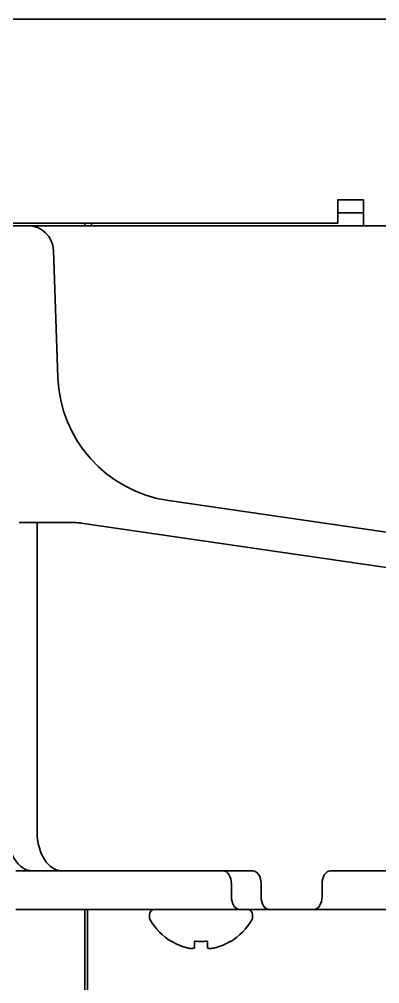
# Model space of a CAD drawing. Header units: inches. Extents: x 885 to 6823, y 710 to 5493.
# Drawn here: x 2667.7 to 2695.6, y 2296.1 to 2370.9 of the extents above; entities that cross this region are included whole.
import ezdxf

# ---------------------------------------------------------------- set-up
doc = ezdxf.new("R2010")
doc.units = ezdxf.units.IN
doc.layers.add('1', color=7, linetype='Continuous', true_color=0xffffff)

msp = doc.modelspace()

# ---------------------------------------------------------------- linework, layer by layer
at = {"layer": '1', "color": 7, "linetype": 'Continuous', "lineweight": 35}
for p, q in [((2619.78, 2370.856), (2785.78, 2370.856)), ((2692.38, 2356.88), (2692.38, 2356.256)), ((2692.38, 2356.88), (2692.38, 2356.256)), ((2694.38, 2356.856), (2692.38, 2356.856)), ((2694.38, 2354.856), (2694.38, 2356.856)), ((2692.38, 2355.056), (2692.38, 2356.256)), ((2692.38, 2355.056), (2692.38, 2356.256)), ((2692.38, 2355.856), (2694.38, 2355.856)), ((2663.776, 2355.056), (2690.38, 2355.056)), ((2663.776, 2355.056), (2690.38, 2355.056)), ((2668.049, 2354.856), (2666.78, 2354.856)), ((2668.349, 2354.856), (2668.049, 2354.856)), ((2668.349, 2354.856), (2673.346, 2354.856)), ((2672.78, 2355.07), (2672.78, 2354.879)), ((2673.28, 2355.056), (2673.28, 2354.856)), ((2676.28, 2354.856), (2673.308, 2354.856)), ((2694.38, 2354.856), (2676.28, 2354.856)), ((2690.38, 2355.056), (2692.38, 2355.056)), ((2690.38, 2355.056), (2692.38, 2355.056)), ((3187.18, 2354.856), (2694.38, 2354.856)), ((2670.691, 2343.101), (2670.348, 2352.925)), ((2700.544, 2330.462), (2679.248, 2333.554)), ((2669.078, 2331.856), (2667.696, 2331.856)), ((2669.078, 2331.856), (2669.078, 2307.856)), ((2669.078, 2331.856), (2671.856, 2331.856)), ((2672.103, 2331.843), (2671.856, 2331.856)), ((2705.814, 2326.964), (2672.501, 2331.803)), ((2668.709, 2304.856), (2667.44, 2304.856)), ((2668.709, 2304.856), (2671.007, 2304.856)), ((2685.791, 2304.856), (2671.007, 2304.856)), ((2691.8, 2304.856), (2711.084, 2304.856)), ((2684.136, 2302.856), (2684.136, 2303.856)), ((2686.434, 2302.856), (2686.434, 2303.856)), ((2691.157, 2302.856), (2691.157, 2303.856)), ((2684.779, 2301.856), (2667.44, 2301.856)), ((2672.78, 2301.86), (2672.78, 2224.305)), ((2672.98, 2301.856), (2672.98, 2271.556)), ((2684.778, 2301.856), (2687.077, 2301.856)), ((2687.077, 2301.856), (2690.514, 2301.856)), ((2710.07, 2301.856), (2690.515, 2301.856)), ((2677.78, 2301.456), (2677.78, 2301.256)), ((2685.78, 2301.256), (2685.78, 2301.456)), ((2679.48, 2299.377), (2679.48, 2299.411)), ((2684.08, 2299.411), (2684.08, 2299.377))]:
    msp.add_line(p, q, dxfattribs=at)
for centre, radius, start, end in [((2668.349, 2352.856), 2, 2, 90), ((2680.685, 2343.45), 10, 182, 261.74056), ((2678.18, 2301.456), 0.4, 90, 180), ((2685.38, 2301.456), 0.4, 0, 90), ((2678.18, 2301.256), 0.4, 180, 210.30118), ((2681.979, 2303.476), 4.8, 210.30118, 238.62729), ((2681.581, 2303.476), 4.8, 301.37271, 329.69882), ((2685.38, 2301.256), 0.4, 329.69882, 0)]:
    msp.add_arc(centre, radius, start, end, dxfattribs=at)
for centre, major_axis, start_param, end_param in [((2671.877, 2321.414), (0, 10.435), 6.190075, 6.249484), ((2668.709, 2307.856), (0, -3), 4.712389, 6.283185), ((2671.007, 2307.856), (0, 3), 1.570796, 3.141593), ((2683.493, 2303.856), (0, 1), 4.712389, 6.283185), ((2685.791, 2303.856), (0, -1), 1.570796, 3.141593), ((2691.8, 2303.856), (0, -1), 3.141593, 4.712389), ((2684.778, 2302.856), (0, -1), 4.712389, 6.283185), ((2687.077, 2302.856), (0, 1), 1.570796, 3.141593), ((2690.514, 2302.856), (0, 1), 3.141593, 4.712389)]:
    msp.add_ellipse(centre, major_axis=major_axis, ratio=0.642788, start_param=start_param, end_param=end_param, dxfattribs=at)
for points in [[(2679.48, 2299.411), (2679.683, 2299.286), (2679.893, 2299.178), (2680.218, 2299.04), (2680.328, 2298.998), (2680.552, 2298.923), (2680.665, 2298.889), (2680.78, 2298.86)], [(2682.28, 2299.411), (2682.28, 2299.286), (2682.28, 2299.178), (2682.28, 2299.04), (2682.28, 2298.998), (2682.28, 2298.923), (2682.28, 2298.889), (2682.28, 2298.86)]]:
    msp.add_open_spline(points, degree=3, knots=[0, 0, 0, 0, 0.5, 0.5, 0.75, 0.75, 1, 1, 1, 1], dxfattribs=at)
for points in [[(2681.28, 2299.411), (2681.447, 2299.388), (2681.78, 2299.366), (2682.114, 2299.388), (2682.28, 2299.411)], [(2681.28, 2298.86), (2681.28, 2298.874), (2681.28, 2298.903), (2681.28, 2298.954), (2681.28, 2299.01), (2681.28, 2299.072), (2681.28, 2299.138), (2681.28, 2299.213), (2681.28, 2299.3), (2681.28, 2299.371), (2681.28, 2299.411)], [(2682.78, 2298.86), (2682.835, 2298.874), (2682.943, 2298.903), (2683.104, 2298.954), (2683.263, 2299.01), (2683.419, 2299.072), (2683.57, 2299.138), (2683.727, 2299.213), (2683.893, 2299.3), (2684.016, 2299.371), (2684.08, 2299.411)], [(2680.78, 2298.86), (2680.804, 2298.857), (2680.852, 2298.851), (2680.923, 2298.846), (2680.994, 2298.844), (2681.066, 2298.844), (2681.137, 2298.846), (2681.209, 2298.851), (2681.256, 2298.857), (2681.28, 2298.86)], [(2682.28, 2298.86), (2682.306, 2298.856), (2682.358, 2298.851), (2682.431, 2298.846), (2682.503, 2298.844), (2682.573, 2298.844), (2682.642, 2298.847), (2682.711, 2298.852), (2682.757, 2298.857), (2682.78, 2298.86)]]:
    msp.add_open_spline(points, degree=3, dxfattribs=at)

doc.saveas('drawing.dxf')
